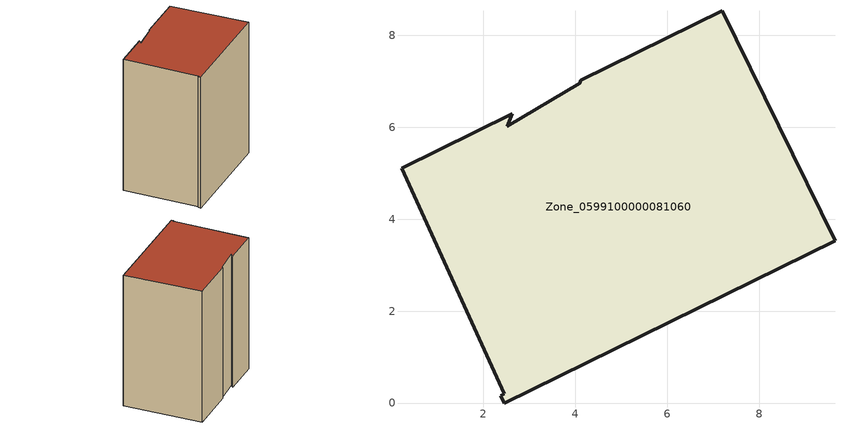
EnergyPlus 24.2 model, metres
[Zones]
Zone_0599100000081060
 floor ground (C_G): 0.22,5.11 2.63,6.29 2.52,6.02 4.1,6.95 4.12,7.02 7.2,8.53 9.65,3.53 2.46,0 2.38,0.16 2.46,0.2 z0
 wall outside (C_F): 9.65,3.53 7.2,8.53 4.12,7.02 4.1,6.95 2.52,6.02 2.63,6.29 0.22,5.11 2.46,0.2 2.38,0.16 2.46,0 9.65,3.53 z0:9.76
 roof outside (C_R): 2.63,6.29 0.22,5.11 2.46,0.2 2.38,0.16 2.46,0 9.65,3.53 7.2,8.53 4.12,7.02 4.1,6.95 2.52,6.02 z9.76
[BUILDING]
Pand.0599100000081060: North Axis=0; Terrain=City; Loads Convergence Tolerance Value=0.04; Temperature Convergence Tolerance Value=0.4; Solar Distribution=FullExterior; Maximum Number of Warmup Days=25; Minimum Number of Warmup Days=1
[Site:Location]
Rotterdam.The.Hague.AP_ZH_NLD Design_Conditions: Latitude=51.96; Longitude=4.45; Time Zone=1; Elevation=-4.5
[SITE:GROUNDTEMPERATURE:BUILDINGSURFACE]
18, 18, 18, 18, 18, 18, 18, 18, 18, 18, 18, 18
[MATERIAL] Thermal Absorptance=0.9; Solar Absorptance=0.7; Visible Absorptance=0.7
Name | Roughness | Thickness | Conductivity | Density | Specific Heat
G.TC.1946 | MediumSmooth | 0.15 | 1 | 540 | 1210
F.TC.1946 | Rough | 0.3 | 0.857143 | 1920 | 840
R.TC.1946 | MediumRough | 0.2 | 0.909091 | 1500 | 1000
[CONSTRUCTION]
C_G: G.TC.1946
C_F: F.TC.1946
C_R: R.TC.1946
[ZONE]
Zone_0599100000081060: Type=1; Multiplier=1; Ceiling Height=Autocalculate; Volume=Autocalculate; Floor Area=autocalculate; Part of Total Floor Area=Yes
[ZONEINFILTRATION:DESIGNFLOWRATE]
Infil_Zone_0599100000081060: Zone or ZoneList or Space or SpaceList=Zone_0599100000081060; Schedule=AlwaysOn; Design Flow Rate Calculation Method=Flow/Area; Flow Rate per Floor Area=0.003; Constant Term Coefficient=1; Temperature Term Coefficient=0; Velocity Term Coefficient=0; Velocity Squared Term Coefficient=0
[HVACTEMPLATE:ZONE:IDEALLOADSAIRSYSTEM]
Zone_0599100000081060: Maximum Heating Supply Air Temperature=50; Minimum Cooling Supply Air Temperature=13; Maximum Heating Supply Air Humidity Ratio=0.0156; Minimum Cooling Supply Air Humidity Ratio=0.0077; Heating Limit=NoLimit; Cooling Limit=NoLimit; Dehumidification Control Type=ConstantSensibleHeatRatio; Cooling Sensible Heat Ratio=0.7; Dehumidification Setpoint=60; Humidification Control Type=None; Humidification Setpoint=30; Outdoor Air Method=None; Outdoor Air Flow Rate per Person=0.00944; Outdoor Air Flow Rate per Zone Floor Area=0; Outdoor Air Flow Rate per Zone=0; Demand Controlled Ventilation Type=None; Outdoor Air Economizer Type=NoEconomizer; Heat Recovery Type=None; Sensible Heat Recovery Effectiveness=0.7; Latent Heat Recovery Effectiveness=0.65
[ZONECONTROL:THERMOSTAT]
ThermostatControl_Zone_0599100000081060: Zone or ZoneList=Zone_0599100000081060; Control Type Schedule=DualSetpointControlType; Control 1=Thermostat_Zone_0599100000081060; Temperature Difference Between Cutout And Setpoint=0
[THERMOSTATSETPOINT:DUALSETPOINT]
Thermostat_Zone_0599100000081060: Heating Setpoint Temperature Schedule=HeatingSetpoint_Zone_0599100000081060; Cooling Setpoint Temperature Schedule=CoolingSetpoint_Zone_0599100000081060
[SCHEDULE:COMPACT]
HeatingSetpoint_Zone_0599100000081060: Through: 12/31, For: AllDays, Until: 24:00, 21
CoolingSetpoint_Zone_0599100000081060: Through: 12/31, For: AllDays, Until: 24:00, 24
DualSetpointControlType: Through: 12/31, For: AllDays, Until: 24:00, 4
AlwaysOn: Through: 12/31, For: AllDays, Until: 24:00, 1
